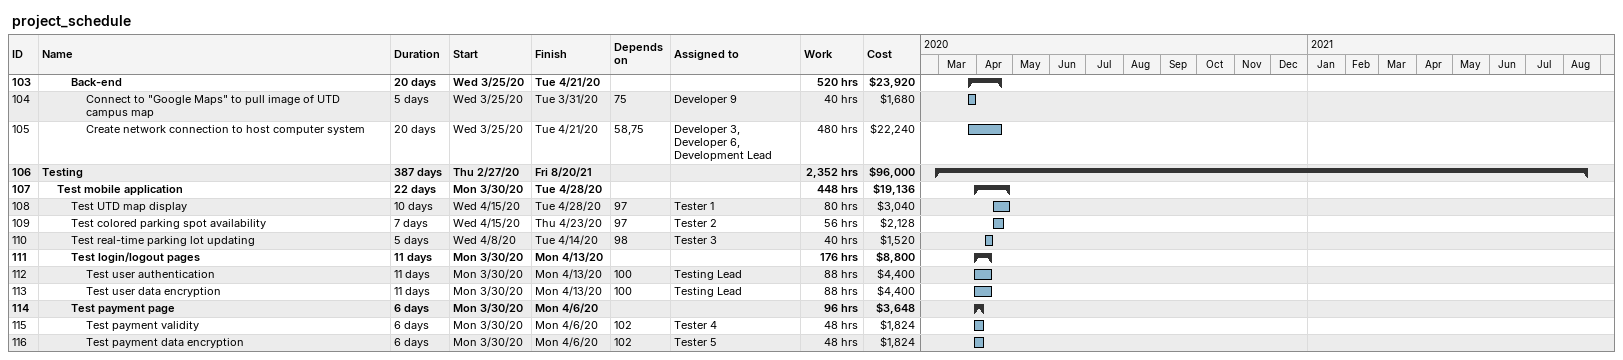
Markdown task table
project_schedule

| ID | Level | Task | Duration | Start | Finish | Predecessors | Resources | Work (h) | Cost ($) |
|---|---|---|---|---|---|---|---|---|---|
| 103 | 3 | **Back-end** | 20d | 2020-03-25 | 2020-04-21 |  |  | 520 | 23920 |
| 104 | 4 | Connect to "Google Maps" to pull image of UTD campus map | 5d | 2020-03-25 | 2020-03-31 | 75 | Developer 9 | 40 | 1680 |
| 105 | 4 | Create network connection to host computer system | 20d | 2020-03-25 | 2020-04-21 | 58, 75 | Developer 3, Developer 6, Development Lead | 480 | 22240 |
| 106 | 1 | **Testing** | 387d | 2020-02-27 | 2021-08-20 |  |  | 2352 | 96000 |
| 107 | 2 | **Test mobile application** | 22d | 2020-03-30 | 2020-04-28 |  |  | 448 | 19136 |
| 108 | 3 | Test UTD map display | 10d | 2020-04-15 | 2020-04-28 | 97 | Tester 1 | 80 | 3040 |
| 109 | 3 | Test colored parking spot availability | 7d | 2020-04-15 | 2020-04-23 | 97 | Tester 2 | 56 | 2128 |
| 110 | 3 | Test real-time parking lot updating | 5d | 2020-04-08 | 2020-04-14 | 98 | Tester 3 | 40 | 1520 |
| 111 | 3 | **Test login/logout pages** | 11d | 2020-03-30 | 2020-04-13 |  |  | 176 | 8800 |
| 112 | 4 | Test user authentication | 11d | 2020-03-30 | 2020-04-13 | 100 | Testing Lead | 88 | 4400 |
| 113 | 4 | Test user data encryption | 11d | 2020-03-30 | 2020-04-13 | 100 | Testing Lead | 88 | 4400 |
| 114 | 3 | **Test payment page** | 6d | 2020-03-30 | 2020-04-06 |  |  | 96 | 3648 |
| 115 | 4 | Test payment validity | 6d | 2020-03-30 | 2020-04-06 | 102 | Tester 4 | 48 | 1824 |
| 116 | 4 | Test payment data encryption | 6d | 2020-03-30 | 2020-04-06 | 102 | Tester 5 | 48 | 1824 |
